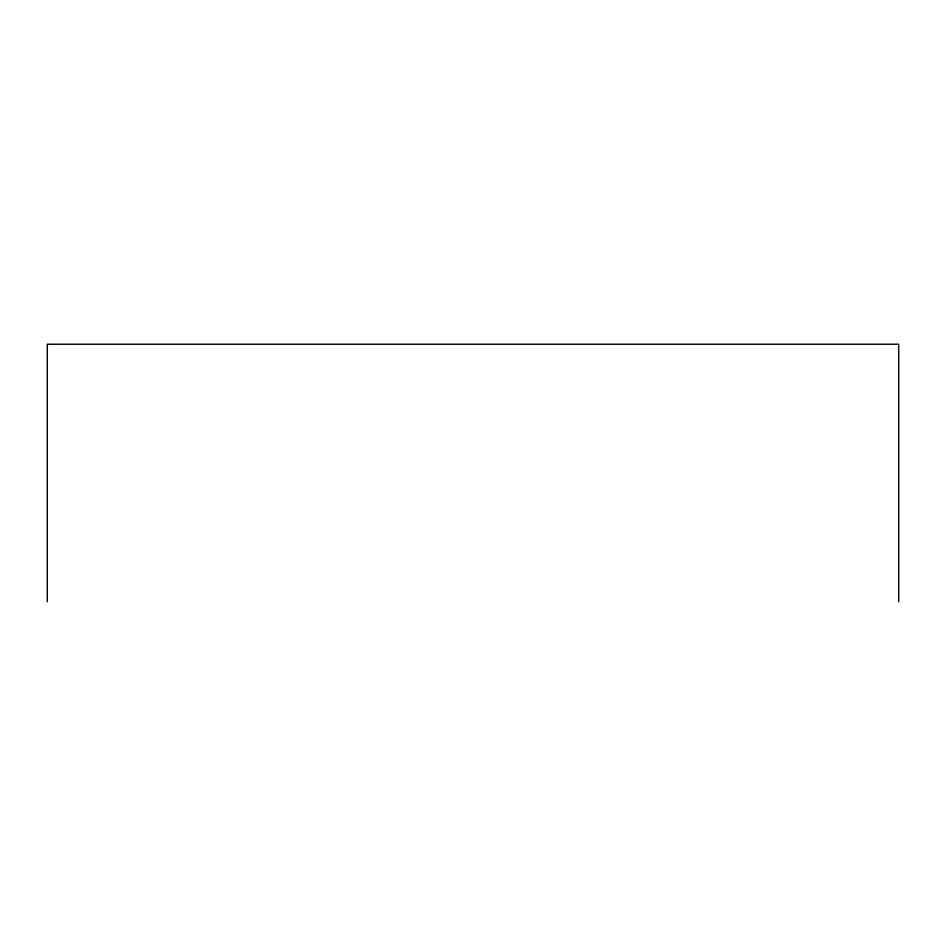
<?xml version="1.0" encoding="UTF-8"?>
<svg xmlns="http://www.w3.org/2000/svg" width="946" height="946" viewBox="0 0 946 946"><rect width="100%" height="100%" fill="white"/><g stroke="black" fill="none" stroke-linecap="round" stroke-linejoin="round"><path stroke-width="1.42" d="M898.7 601.774L898.7 344.226L47.3 344.226L47.3 601.774"/></g></svg>
